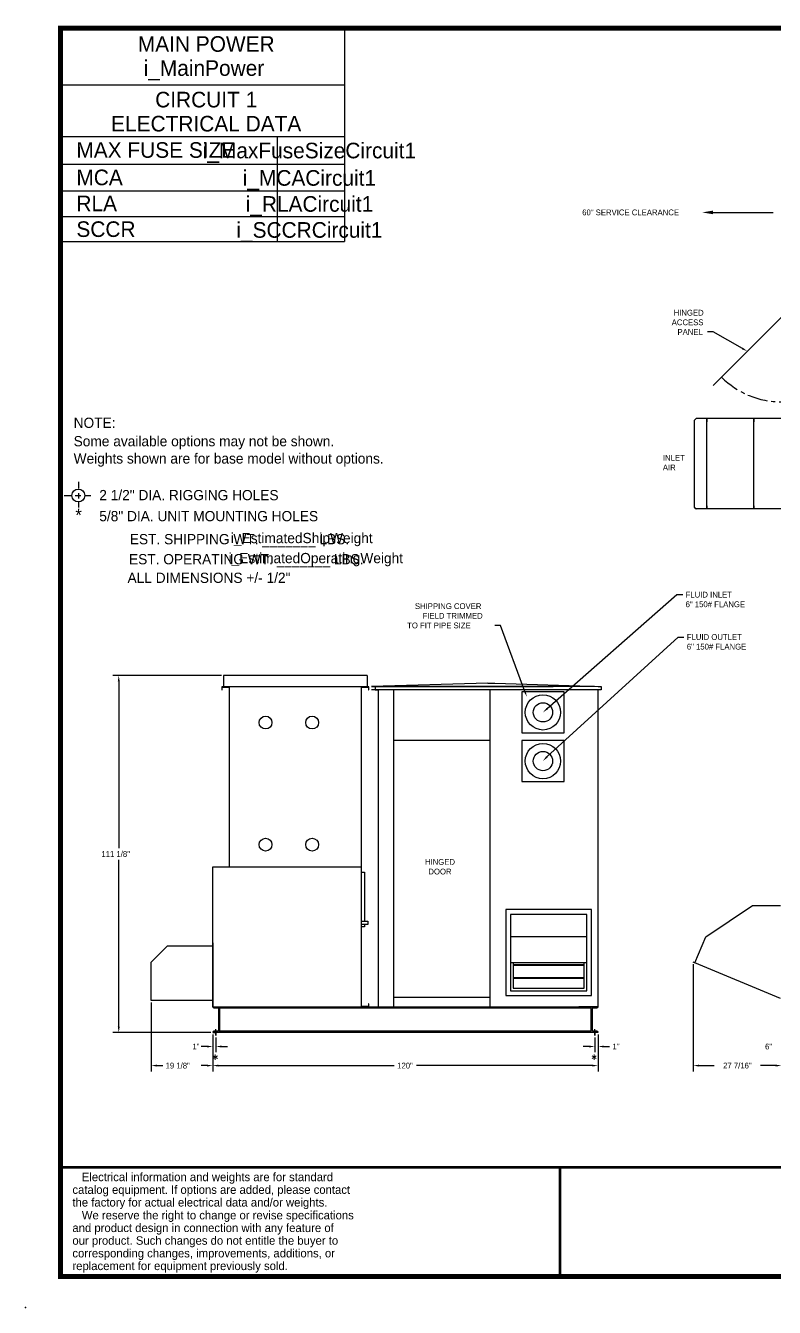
# Model space of a CAD drawing. Header units: inches. Extents: x -268 to 373, y -127 to 277.
# Drawn here: x -267.5 to -34.4, y -127.2 to 272 of the extents above; entities that cross this region are included whole.
import ezdxf
from ezdxf.enums import TextEntityAlignment as Align

# ---------------------------------------------------------------- set-up
doc = ezdxf.new("R2010")
doc.units = ezdxf.units.IN
doc.header["$MEASUREMENT"] = 0
doc.linetypes.add('CENTER', pattern=[2, 1.25, -0.25, 0.25, -0.25])
doc.layers.get('0').update_dxf_attribs({"color": 10})
doc.layers.get('Defpoints').update_dxf_attribs({"color": 10})
doc.layers.add('C1E', color=1, linetype='Continuous')
doc.styles.add('ROMANS', font='romans.shx', dxfattribs={"height": 0.125})
doc.dimstyles.get("Standard").update_dxf_attribs({"dimscale": 10, "dimtxt": 0.18, "dimasz": 0.18, "dimexe": 0.18, "dimexo": 0.0625, "dimgap": 0.09, "dimtad": 0, "dimtih": 1, "dimtoh": 1, "dimdec": 4, "dimzin": 0, "dimdsep": 46, "dimlunit": 5, "dimtxsty": 'Standard', "dimcen": -0.2, "dimadec": 0, "dimazin": 0, "dimtfac": 1, "dimtdec": 4, "dimtofl": 0, "dimtmove": 0, "dimatfit": 3, "dimfxl": 1, "dimfrac": 2, "dimtolj": 1, "dimtzin": 0, "dimarcsym": 0})

# ---------------------------------------------------------------- blocks, each defined once
blk = doc.blocks.new('*D17')
at = {"color": 0, "lineweight": -2, "ltscale": 5}
for p, q in [((-59.63, -20.35), (-59.63, -53.72)), ((-32.19, -34.58), (-32.19, -53.72)), ((-57.83, -51.92), (-53.11, -51.92)), ((-33.99, -51.92), (-38.71, -51.92))]:
    blk.add_line(p, q, dxfattribs=at)
at = {"color": 0, "ltscale": 5}
for points in [[(-57.83, -51.62), (-57.83, -52.22), (-59.63, -51.92)], [(-33.99, -51.62), (-33.99, -52.22), (-32.19, -51.92)]]:
    blk.add_solid(points, dxfattribs=at)
at = {"layer": 'Defpoints', "color": 0, "ltscale": 5}
for p in [(-59.63, -19.72), (-32.19, -33.95), (-32.19, -51.92)]:
    blk.add_point(p, dxfattribs=at)
at = {"color": 0, "ltscale": 5, "insert": (-45.91, -51.92), "char_height": 1.8, "attachment_point": 5}
blk.add_mtext('\\A1;27 7/16"', dxfattribs=at)

msp = doc.modelspace()

# ---------------------------------------------------------------- linework, layer by layer
at = {"color": 1, "ltscale": 5}
for p, q in [((-55.06329, 213.79131), (-34.7896, 213.79131)), ((-32.18681, 181.13852), (-53.40002, 159.92532)), ((-53.45519, 176.55314), (-55.25519, 176.55314)), ((-44.36074, 171.41706), (-53.45519, 176.55314)), ((-59.25376, 149.06771), (-58.85048, 149.50421)), ((-59.25376, 121.94071), (-59.25376, 149.06771)), ((-58.85048, 149.50421), (-58.79366, 149.50421)), ((-32.06281, 149.56671), (-58.735, 149.56671)), ((-55.42545, 122.44171), (-55.42545, 148.56671)), ((-55.42508, 122.44171), (-55.42508, 148.56671)), ((-55.37658, 149.50321), (-55.37658, 148.56671)), ((-55.37621, 149.50321), (-55.37658, 149.50321)), ((-55.37658, 148.56671), (-55.37621, 148.56671)), ((-55.37621, 148.56671), (-55.37621, 149.50321)), ((-40.79662, 122.44171), (-40.79662, 148.56671)), ((-40.79606, 122.44171), (-40.79606, 148.56671)), ((-40.77827, 149.50321), (-40.77827, 148.56671)), ((-40.77771, 149.50321), (-40.77771, 149.50421)), ((-40.77771, 148.56671), (-40.77771, 149.50321)), ((-58.85048, 121.50421), (-59.25376, 121.94071)), ((-58.79366, 121.50421), (-58.85048, 121.50421)), ((-58.73592, 121.50521), (-58.79367, 121.50521)), ((-58.735, 121.44171), (-58.735, 121.50421)), ((-32.06281, 121.44171), (-58.735, 121.44171)), ((-55.37658, 121.50521), (-55.37658, 122.44171)), ((-55.37658, 122.44171), (-55.37621, 122.44171)), ((-55.37621, 121.50521), (-55.37658, 121.50521)), ((-55.37621, 122.44171), (-55.37621, 121.50521)), ((-40.77827, 121.50521), (-40.77827, 122.44171)), ((-40.77771, 122.44171), (-40.77771, 121.50521)), ((-40.77771, 121.50521), (-40.77771, 121.50421)), ((-105.09377, 59.27993), (-64.72214, 94.74736)), ((-64.72214, 94.74736), (-62.92214, 94.74736)), ((-119.63526, 85.15909), (-121.43526, 85.15909)), ((-112.0921, 64.6323), (-119.63526, 85.15909)), ((-105.20905, 44.22456), (-64.34625, 81.55175)), ((-64.34625, 81.55175), (-62.54625, 81.55175)), ((-206.5614, 69.53213), (-240.34801, 69.53213)), ((-238.54801, 67.73213), (-238.54801, 15.77763)), ((-123.6079, 67.15213), (-159.7954, 66.15213)), ((-159.7954, 66.15213), (-103.26607, 66.15213)), ((-90.4204, 66.15213), (-159.7954, 66.15213)), ((-88.2954, 65.15213), (-159.7954, 65.15213)), ((-157.6704, 66.15213), (-158.6704, 66.15213)), ((-158.6704, 66.15213), (-158.6704, 65.15213)), ((-158.6704, 65.15213), (-157.6704, 65.15213)), ((-157.6704, -33.57687), (-157.6704, 65.15213)), ((-152.83777, -33.57687), (-152.83777, 65.15213)), ((-123.6079, 67.15213), (-121.4829, 67.15213)), ((-122.83777, -33.57687), (-122.83777, 65.15213)), ((-121.4829, 67.15213), (-88.2954, 66.15213)), ((-99.89117, 64.46263), (-113.04572, 64.46263)), ((-113.04572, 64.46263), (-113.04572, 51.6983)), ((-99.89117, 51.6983), (-99.89117, 64.46263)), ((-89.2954, 66.15213), (-88.2954, 66.15213)), ((-89.2954, -33.57687), (-89.2954, 65.15213)), ((-88.2954, 66.15213), (-88.2954, 65.15213)), ((-152.83777, 49.42313), (-122.83777, 49.42313)), ((-113.04572, 51.6983), (-99.89117, 51.6983)), ((-99.89117, 49.28765), (-113.04572, 49.28765)), ((-113.04572, 49.28765), (-113.04572, 36.52332)), ((-99.89117, 36.52332), (-99.89117, 49.28765)), ((-157.6704, -33.57687), (-157.6704, 42.54813)), ((-113.04572, 36.52332), (-99.89117, 36.52332)), ((-238.54801, -39.77687), (-238.54801, 12.17763)), ((-55.75065, -11.8304), (-41.15271, -2.07637)), ((-41.15271, -2.07637), (-32.43781, -2.07637)), ((-59.11, -19.94058), (-55.75065, -11.8304)), ((-59.22548, -19.89075), (-59.62876, -19.7237)), ((-59.16867, -19.91628), (-59.11, -19.94058)), ((-32.43781, -30.98856), (-59.11, -19.94058)), ((-152.83777, -30.57687), (-122.83777, -30.57687)), ((-228.4364, -32.22805), (-228.4364, -53.71993)), ((-209.2954, -33.57687), (-89.2954, -33.57687)), ((-209.2954, -33.57687), (-209.2954, -33.57687)), ((-208.9204, -33.95187), (-207.7954, -33.95187)), ((-207.4204, -40.82687), (-207.4204, -34.32687)), ((-207.0454, -41.57687), (-207.0454, -33.57687)), ((-207.0454, -33.95187), (-91.5454, -33.95187)), ((-162.7954, -33.57687), (-159.7954, -33.57687)), ((-159.7954, -33.57687), (-153.7954, -33.57687)), ((-89.2954, -33.57687), (-95.2954, -33.57687)), ((-91.5454, -33.57687), (-91.5454, -41.57687)), ((-91.1704, -34.32687), (-91.1704, -40.82687)), ((-90.7954, -33.95187), (-89.6704, -33.95187)), ((-89.2954, -33.57687), (-89.2954, -33.57687)), ((-209.9204, -41.57687), (-240.34801, -41.57687)), ((-89.2954, -41.57687), (-209.2954, -41.57687)), ((-209.2954, -41.57687), (-209.2954, -41.57687)), ((-209.2954, -41.57687), (-208.2954, -41.57687)), ((-209.2954, -42.20187), (-209.2954, -47.78047)), ((-209.2954, -42.82687), (-209.2954, -53.71993)), ((-209.2954, -42.82687), (-209.2954, -53.71993)), ((-207.7954, -41.20187), (-208.9204, -41.20187)), ((-208.2954, -42.57687), (-208.2954, -40.57687)), ((-208.2954, -41.57687), (-208.2954, -42.57687)), ((-208.2954, -43.20187), (-208.2954, -47.78047)), ((-91.5454, -41.20187), (-207.0454, -41.20187)), ((-89.6704, -41.20187), (-90.7954, -41.20187)), ((-90.2954, -42.57687), (-90.2954, -40.57687)), ((-89.2954, -41.57687), (-90.2954, -41.57687)), ((-90.2954, -41.57687), (-90.2954, -42.57687)), ((-90.2954, -43.20187), (-90.2954, -47.78047)), ((-89.2954, -41.57687), (-89.2954, -41.57687)), ((-89.2954, -42.20187), (-89.2954, -47.78047)), ((-89.2954, -42.82687), (-89.2954, -53.71993)), ((-211.0954, -45.98047), (-212.8954, -45.98047)), ((-206.4954, -45.98047), (-204.6954, -45.98047)), ((-92.0954, -45.98047), (-93.8954, -45.98047)), ((-87.4954, -45.98047), (-85.6954, -45.98047)), ((-226.6364, -51.91993), (-224.8659, -51.91993)), ((-211.0954, -51.91993), (-212.8659, -51.91993)), ((-207.4954, -51.91993), (-152.7454, -51.91993)), ((-91.0954, -51.91993), (-145.8454, -51.91993))]:
    msp.add_line(p, q, dxfattribs=at)
at = {"lineweight": 30}
for p, q in [((-251.12875, 129.91481), (-251.12875, 127.79678)), ((-255.51695, 125.62294), (-253.36895, 125.62294)), ((-252.12969, 125.62294), (-250.31846, 125.62294)), ((-251.12875, 126.30941), (-251.12875, 124.70763)), ((-249.0792, 125.62294), (-247.24406, 125.62294)), ((-251.12875, 123.5635), (-251.12875, 121.89318)), ((-101.15055, -117.62395), (-101.15055, -83.60395))]:
    msp.add_line(p, q, dxfattribs=at)
at = {"color": 1, "linetype": 'Continuous'}
for p, q in [((-161.1864, 69.53213), (-205.9364, 69.53213)), ((-205.9364, 69.53213), (-205.9364, 66.03213)), ((-161.1864, 69.53213), (-161.1864, 66.03213)), ((-206.4364, 66.03213), (-206.4364, 65.15213)), ((-204.1864, 66.03213), (-206.4364, 66.03213)), ((-206.4364, 65.15213), (-206.3114, 65.15213)), ((-206.3114, 65.90713), (-204.1864, 65.90713)), ((-206.3114, 65.15213), (-206.3114, 65.90713)), ((-204.1864, 66.03213), (-204.1864, 66.01613)), ((-161.1864, 66.03213), (-204.1864, 66.03213)), ((-204.1864, 66.03213), (-204.1864, 9.92313)), ((-160.6864, 66.01613), (-204.1864, 66.01613)), ((-160.6864, 66.03213), (-162.9364, 66.03213)), ((-162.9364, 66.03213), (-162.9364, 66.01613)), ((-162.9364, 27.54813), (-162.9364, 66.03213)), ((-162.9364, 65.90713), (-160.8114, 65.90713)), ((-160.8114, 65.90713), (-160.8114, 65.15213)), ((-160.8114, 65.15213), (-160.6864, 65.15213)), ((-160.6864, 65.15213), (-160.6864, 66.03213)), ((-162.9364, -33.46787), (-162.9364, 27.53213)), ((-193.57732, 9.90713), (-209.3114, 9.90713)), ((-209.3114, 9.90713), (-209.3114, -13.67687)), ((-193.57732, 9.92313), (-204.1864, 9.92313)), ((-204.1704, 9.92313), (-204.1704, 9.90713)), ((-162.9364, 9.90713), (-193.57732, 9.92313)), ((-162.9364, 9.92313), (-189.57732, 9.92313)), ((-162.9524, 9.90713), (-162.9524, 9.92313)), ((-162.9364, 8.28213), (-162.0614, 8.28213)), ((-162.0614, 8.28213), (-162.0614, -6.96787)), ((-91.29555, -3.3372), (-118.04555, -3.3372)), ((-118.04555, -3.3372), (-118.04555, -30.0872)), ((-91.29555, -30.0872), (-91.29555, -3.3372)), ((-162.9364, -6.96787), (-160.9364, -6.96787)), ((-160.9364, -7.96787), (-162.9364, -7.96787)), ((-162.0614, -7.96787), (-162.0614, -8.71787)), ((-160.9364, -6.96787), (-160.9364, -7.96787)), ((-92.79555, -4.8372), (-116.54555, -4.8372)), ((-116.54555, -4.8372), (-116.54555, -28.5872)), ((-92.79555, -28.5872), (-92.79555, -4.8372)), ((-162.0614, -8.71787), (-162.9364, -8.71787)), ((-228.4364, -19.69405), (-223.3454, -14.60305)), ((-223.3454, -14.60305), (-209.3114, -14.60305)), ((-209.2954, -13.67687), (-209.3114, -13.67687)), ((-209.3114, -13.67687), (-209.3114, -14.60305)), ((-209.3114, -14.60305), (-209.3114, -31.60305)), ((-209.2954, -13.67687), (-209.2954, -33.57687)), ((-228.4364, -31.60305), (-228.4364, -19.69405)), ((-115.7643, -19.95091), (-115.7643, -27.80595)), ((-93.5768, -27.80595), (-93.5768, -19.95091)), ((-93.5768, -20.56341), (-115.7643, -20.56341)), ((-115.7643, -20.62591), (-93.5768, -20.62591)), ((-93.5768, -24.62591), (-115.7643, -24.62591)), ((-115.7643, -24.68841), (-93.5768, -24.68841)), ((-115.7643, -27.80595), (-93.5768, -27.80595)), ((-209.3114, -31.60305), (-228.4364, -31.60305)), ((-209.3114, -31.60305), (-209.3114, -33.57687)), ((-118.04555, -30.0872), (-91.29555, -30.0872)), ((-116.54555, -28.5872), (-92.79555, -28.5872)), ((-209.2954, -33.57687), (-209.3114, -33.57687)), ((-209.3114, -33.57687), (-209.3114, -33.59287)), ((-209.3114, -33.59287), (-160.6864, -33.59287)), ((-160.8114, -33.46787), (-162.9364, -33.46787)), ((-160.8114, -32.71287), (-160.8114, -33.46787)), ((-160.6864, -32.71287), (-160.8114, -32.71287)), ((-160.6864, -33.59287), (-160.6864, -32.71287))]:
    msp.add_line(p, q, dxfattribs=at)
at = {"ltscale": 5}
for p, q in [((-92.79555, -11.84073), (-116.54555, -11.84073)), ((-92.79555, -19.95091), (-116.54555, -19.95091))]:
    msp.add_line(p, q, dxfattribs=at)
at = {"const_width": 1.5552}
msp.add_lwpolyline([(-256.67055, -117.62395), (365.40945, -117.62395), (365.40945, 271.17605), (-256.67055, 271.17605), (-256.67055, -117.62395)], dxfattribs=at)
at = {"lineweight": 30, "const_width": 0.7776}
for points in [[(-100.23118, -83.60395), (-256.67055, -83.60395)], [(365.40945, -83.60395), (-101.15055, -83.60395), (-101.15055, -117.62395)]]:
    msp.add_lwpolyline(points, dxfattribs=at)
at = {"lineweight": 30}
msp.add_circle((-251.12875, 125.62294), 2.01408, dxfattribs=at)
at = {"color": 1, "ltscale": 5}
for centre, radius in [((-106.44604, 58.09192), 5.5), ((-106.44604, 58.09192), 3), ((-106.44604, 42.91695), 5.5), ((-106.44604, 42.91695), 3)]:
    msp.add_circle(centre, radius, dxfattribs=at)
at = {"color": 1, "linetype": 'Continuous'}
for centre in [(-192.83625, 54.90713), (-178.32944, 54.90713), (-192.83625, 16.90713), (-178.32944, 16.90713)]:
    msp.add_circle(centre, 2, dxfattribs=at)
at = {"color": 1, "linetype": 'CENTER', "ltscale": 5}
msp.add_arc((-32.18681, 181.13852), 26.3684, 225, 270, dxfattribs=at)
at = {"color": 1, "ltscale": 5}
for centre, radius, start, end in [((-58.73248, 149.50554), 0.06123, 92.3554853, 182.1760952), ((-55.37561, 149.50325), 0.000964, 92.3554853, 182.1760952), ((-55.37534, 149.50338), 0.000884, 110.6112167, 191.2782893), ((-40.7774, 149.50338), 0.000884, 110.6112172, 191.2782894), ((-58.73248, 121.50289), 0.06123, 177.8239048, 267.6445147), ((-58.73496, 121.50517), 0.000964, 177.8239048, 267.6445147), ((-55.37561, 121.50517), 0.000964, 177.8239048, 267.6445147), ((-55.37534, 121.50504), 0.000884, 168.7217107, 249.3887833), ((-40.7774, 121.50504), 0.000884, 168.7217106, 249.3887828), ((-208.9204, -33.57687), 0.375, 180, 270), ((-207.7954, -34.32687), 0.375, 0, 90), ((-90.7954, -34.32687), 0.375, 90, 180), ((-89.6704, -33.57687), 0.375, 270, 360), ((-208.9204, -41.57687), 0.375, 90, 180), ((-207.7954, -40.82687), 0.375, 270, 0), ((-90.7954, -40.82687), 0.375, 180, 270), ((-89.6704, -41.57687), 0.375, 0, 90)]:
    msp.add_arc(centre, radius, start, end, dxfattribs=at)
msp.add_point((-267.54375, -127.21366))
for points in [[(-53.47464, 214.35609), (-56.86329, 213.79131), (-53.47464, 213.22654)], [(-55.06329, 214.09131), (-56.86329, 213.79131), (-55.06329, 213.49131)], [(-44.21322, 171.67829), (-42.79341, 170.53192), (-44.50827, 171.15584)], [(-238.84801, 67.73213), (-238.24801, 67.73213), (-238.54801, 69.53213)], [(-111.81051, 64.73578), (-111.47124, 62.94277), (-112.37369, 64.52882)], [(-104.89577, 59.05455), (-106.44604, 58.09192), (-105.29177, 59.50531)], [(-104.99112, 44.01839), (-106.44604, 42.91695), (-105.42699, 44.43072)], [(-238.84801, -39.77687), (-238.24801, -39.77687), (-238.54801, -41.57687)], [(-211.0954, -45.68047), (-211.0954, -46.28047), (-209.2954, -45.98047)], [(-206.4954, -45.68047), (-206.4954, -46.28047), (-208.2954, -45.98047)], [(-92.0954, -45.68047), (-92.0954, -46.28047), (-90.2954, -45.98047)], [(-87.4954, -45.68047), (-87.4954, -46.28047), (-89.2954, -45.98047)], [(-226.6364, -51.61993), (-226.6364, -52.21993), (-228.4364, -51.91993)], [(-211.0954, -51.61993), (-211.0954, -52.21993), (-209.2954, -51.91993)], [(-207.4954, -51.61993), (-207.4954, -52.21993), (-209.2954, -51.91993)], [(-91.0954, -51.61993), (-91.0954, -52.21993), (-89.2954, -51.91993)]]:
    msp.add_solid(points, dxfattribs=at)
at = {"layer": 'C1E', "lineweight": 30}
for p, q in [((-168.26869, 271.17605), (-168.26869, 204.68203)), ((-168.26869, 253.37383), (-256.67055, 253.37383)), ((-168.26869, 237.34319), (-256.1854, 237.34319)), ((-189.2026, 237.34319), (-189.2026, 204.68203)), ((-256.21033, 228.85518), (-168.26869, 228.85518)), ((-256.40773, 220.54892), (-168.26869, 220.54892)), ((-256.81594, 212.46717), (-168.26869, 212.46717)), ((-256.80223, 204.68203), (-168.26869, 204.68203))]:
    msp.add_line(p, q, dxfattribs=at)

# ---------------------------------------------------------------- texts
at = {"color": 1}
for s, p in [('60" SERVICE CLEARANCE', (-94.22664, 212.89131)), ('ACCESS', (-66.35519, 178.65314)), ('HINGED', (-65.75519, 181.65314)), ('PANEL', (-64.55519, 175.65314)), ('SHIPPING COVER', (-146.33526, 90.25909)), ('6" 150# FLANGE', (-62.02214, 90.84736)), ('FLUID INLET', (-62.02214, 93.84736)), ('FIELD TRIMMED', (-143.93526, 87.25909)), ('TO FIT PIPE SIZE', (-148.73526, 84.25909)), ('FLUID OUTLET', (-61.64625, 80.65175)), ('6" 150# FLANGE', (-61.64625, 77.65175)), ('111 1/8"', (-243.94801, 13.07763)), ('1"', (-215.5954, -46.88047)), ('1"', (-84.7954, -46.88047)), ('6"', (-37.28681, -46.88047)), ('19 1/8"', (-223.9659, -52.81993)), ('120"', (-151.8454, -52.81993))]:
    msp.add_text(s, height=1.8, dxfattribs=at).set_placement(p)
at = {"lineweight": 30}
for s, height, p in [('NOTE:', 3.19127, (-252.59541, 146.6715)), ('Some available options may not be shown.', 3.1912704, (-252.59541, 140.94363)), ('Weights shown are for base model without options.', 3.1912704, (-252.59541, 135.5629)), ('2 1/2" DIA. RIGGING HOLES', 3.1912704, (-244.60614, 124.15249)), ('5/8" DIA. UNIT MOUNTING HOLES', 3.1912704, (-244.60614, 117.60673)), ('   Electrical information and weights are for standard', 2.63169, (-252.9809, -87.92218)), ('catalog equipment. If options are added, please contact', 2.63169, (-252.9809, -91.86972)), ('the factory for actual electrical data and/or weights.', 2.63169, (-252.9809, -95.81725)), ('   We reserve the right to change or revise specifications', 2.63169, (-252.9809, -99.81457)), ('and product design in connection with any feature of', 2.63169, (-252.9809, -103.7621)), ('our product. Such changes do not entitle the buyer to', 2.63169, (-252.9809, -107.70964)), ('corresponding changes, improvements, additions, or ', 2.63169, (-252.9809, -111.65717)), ('replacement for equipment previously sold.', 2.63169, (-252.9809, -115.60471))]:
    msp.add_text(s, height=height, dxfattribs=at).set_placement(p)
for s, height, p in [('*', 3.92745, (-251.04587, 117.55146)), ('EST. SHIPPING WT. _______ LBS.', 3.1912704, (-200.94708, 110.43537)), ('i_EstimatedShipWeight', 3.1949329, (-181.55038, 110.78398)), ('i_EstimatedOperatingWeight', 3.1912704, (-177.18373, 104.54165)), ('EST. OPERATING WT. _______ LBS.', 3.1912704, (-198.82804, 104.19304)), ('ALL DIMENSIONS +/- 1/2"', 3.1912704, (-210.44824, 98.40143))]:
    msp.add_text(s, height=height, dxfattribs=at).set_placement(p, align=Align.CENTER)
at = {"color": 1, "style": 'ROMANS'}
for p in [(-209.50559, -51.43873), (-91.50559, -51.43873)]:
    msp.add_text('*', height=2.99066, dxfattribs=at).set_placement(p)
at = {"color": 1, "ltscale": 5, "char_height": 1.8}
for s, insert, attachment_point in [('INLET\\PAIR', (-69.11463, 138.25225), 1), ('HINGED\\PDOOR', (-138.51947, 9.99505), 5)]:
    msp.add_mtext(s, dxfattribs=dict(at, insert=insert, attachment_point=attachment_point))
at = {"layer": 'C1E', "lineweight": 30}
for s, p in [('MAIN POWER', (-211.31109, 263.80934)), ('i_MainPower', (-212.0207, 256.31818)), ('CIRCUIT 1', (-211.31109, 246.48514)), ('ELECTRICAL DATA', (-211.31109, 238.99399)), ('i_MaxFuseSizeCircuit1', (-179.17854, 230.62987)), ('i_MCACircuit1', (-179.17854, 222.09405)), ('i_RLACircuit1', (-179.17854, 213.99405)), ('i_SCCRCircuit1', (-179.17854, 205.89405))]:
    msp.add_text(s, height=4.86, dxfattribs=at).set_placement(p, align=Align.CENTER)
for s, p in [('MAX FUSE SIZE', (-251.73749, 230.79376)), ('MCA', (-251.73749, 222.25794)), ('RLA', (-251.73749, 214.15794)), ('SCCR', (-251.73749, 206.14229))]:
    msp.add_text(s, height=4.86, dxfattribs=at).set_placement(p)

# ---------------------------------------------------------------- dimensions: what is measured, and where the dimension line sits
at = {"ltscale": 5}
dim = msp.add_linear_dim(base=(-32.186812, -51.919933), p1=(-59.628758, -19.723704), p2=(-32.186812, -33.951865), dimstyle='Standard', override={"dimpost": '"'}, dxfattribs=at)
dim.commit()
dim.dimension.update_dxf_attribs({"geometry": '*D17', "text_midpoint": (-45.907785, -51.919933)})

doc.saveas('drawing.dxf')
